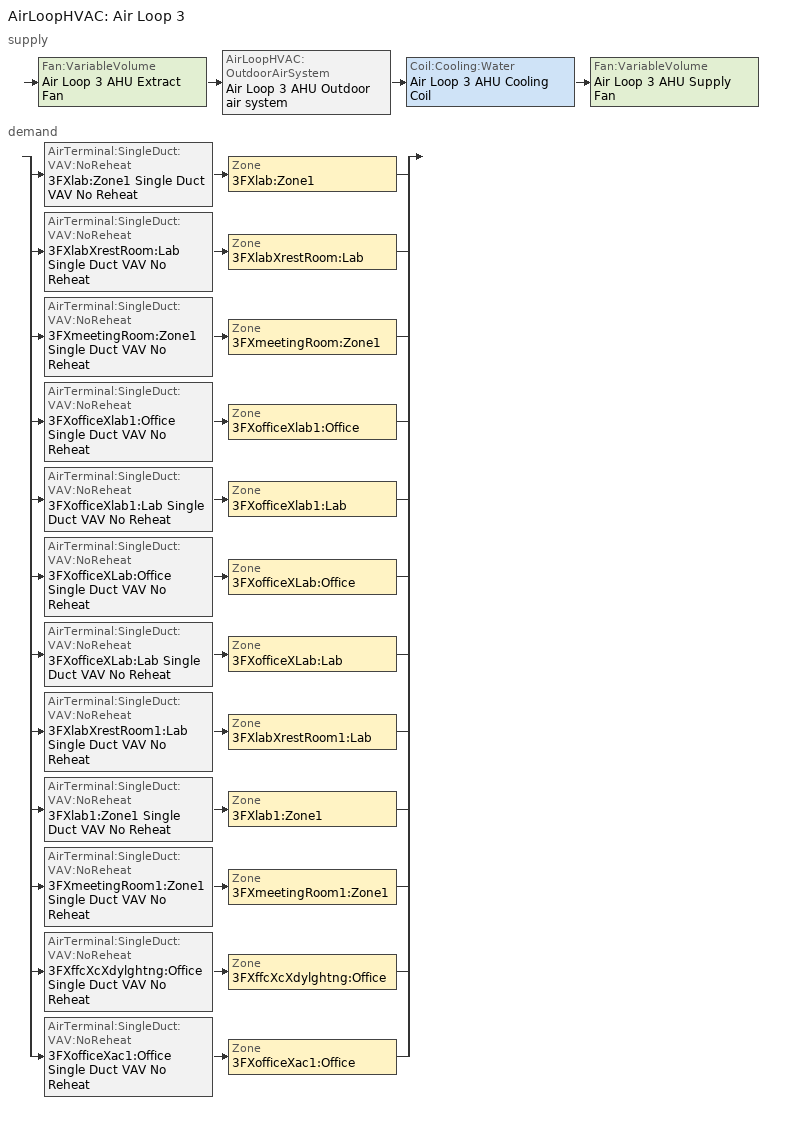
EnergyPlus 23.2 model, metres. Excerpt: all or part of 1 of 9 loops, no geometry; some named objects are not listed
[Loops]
AirLoopHVAC 'Air Loop 3'
 supply: Fan:VariableVolume 'Air Loop 3 AHU Extract Fan' > AirLoopHVAC:OutdoorAirSystem 'Air Loop 3 AHU Outdoor air system' > Coil:Cooling:Water 'Air Loop 3 AHU Cooling Coil' > Fan:VariableVolume 'Air Loop 3 AHU Supply Fan'
 demand: split
  | AirTerminal:SingleDuct:VAV:NoReheat '3FXlab:Zone1 Single Duct VAV No Reheat' > Zone '3FXlab:Zone1'
  | AirTerminal:SingleDuct:VAV:NoReheat '3FXlabXrestRoom:Lab Single Duct VAV No Reheat' > Zone '3FXlabXrestRoom:Lab'
  | AirTerminal:SingleDuct:VAV:NoReheat '3FXmeetingRoom:Zone1 Single Duct VAV No Reheat' > Zone '3FXmeetingRoom:Zone1'
  | AirTerminal:SingleDuct:VAV:NoReheat '3FXofficeXlab1:Office Single Duct VAV No Reheat' > Zone '3FXofficeXlab1:Office'
  | AirTerminal:SingleDuct:VAV:NoReheat '3FXofficeXlab1:Lab Single Duct VAV No Reheat' > Zone '3FXofficeXlab1:Lab'
  | AirTerminal:SingleDuct:VAV:NoReheat '3FXofficeXLab:Office Single Duct VAV No Reheat' > Zone '3FXofficeXLab:Office'
  | AirTerminal:SingleDuct:VAV:NoReheat '3FXofficeXLab:Lab Single Duct VAV No Reheat' > Zone '3FXofficeXLab:Lab'
  | AirTerminal:SingleDuct:VAV:NoReheat '3FXlabXrestRoom1:Lab Single Duct VAV No Reheat' > Zone '3FXlabXrestRoom1:Lab'
  | AirTerminal:SingleDuct:VAV:NoReheat '3FXlab1:Zone1 Single Duct VAV No Reheat' > Zone '3FXlab1:Zone1'
  | AirTerminal:SingleDuct:VAV:NoReheat '3FXmeetingRoom1:Zone1 Single Duct VAV No Reheat' > Zone '3FXmeetingRoom1:Zone1'
  | AirTerminal:SingleDuct:VAV:NoReheat '3FXffcXcXdylghtng:Office Single Duct VAV No Reheat' > Zone '3FXffcXcXdylghtng:Office'
  | AirTerminal:SingleDuct:VAV:NoReheat '3FXofficeXac1:Office Single Duct VAV No Reheat' > Zone '3FXofficeXac1:Office'
[Sizing:System]
Air Loop 3: Type of Load to Size On=VentilationRequirement; Design Outdoor Air Flow Rate {m3/s}=autosize; Central Heating Maximum System Air Flow Ratio=autosize; Preheat Design Temperature {C}=5; Preheat Design Humidity Ratio {kgWater/kgDryAir}=0.008; Precool Design Temperature {C}=11; Precool Design Humidity Ratio {kgWater/kgDryAir}=0.008; Central Cooling Design Supply Air Temperature {C}=18; Central Heating Design Supply Air Temperature {C}=18; Type of Zone Sum to Use=Noncoincident; 100% Outdoor Air in Cooling=No; 100% Outdoor Air in Heating=No; Central Cooling Design Supply Air Humidity Ratio {kgWater/kgDryAir}=0.008; Central Heating Design Supply Air Humidity Ratio {kgWater/kgDryAir}=0.008; Cooling Supply Air Flow Rate Method=Designday; Heating Supply Air Flow Rate Method=Designday; System Outdoor Air Method=ZoneSum; Zone Maximum Outdoor Air Fraction=1; Cooling Design Capacity Method=CoolingDesignCapacity; Cooling Design Capacity {W}=autosize; Heating Design Capacity Method=HeatingDesignCapacity; Heating Design Capacity {W}=autosize; Central Cooling Capacity Control Method=VAV
[AirLoopHVAC]
Air Loop 3: Design Supply Air Flow Rate {m3/s}=autosize
[Fan:VariableVolume] Availability Schedule=BPS LAB HVAC SCHEDULE; Fan Total Efficiency=0.99; Pressure Rise {Pa}=1500; Maximum Flow Rate {m3/s}=autosize; Fan Power Minimum Flow Rate Input Method=FixedFlowRate; Fan Power Minimum Flow Fraction=0.25; Fan Power Minimum Air Flow Rate {m3/s}=0; Motor Efficiency=0.9; Motor In Airstream Fraction=1; Fan Power Coefficient 1=0.0792803; Fan Power Coefficient 2=-0.12618; Fan Power Coefficient 3=1.81569; Fan Power Coefficient 4=-2.14488; Fan Power Coefficient 5=1.37799
Air Loop 3 AHU Extract Fan; Air Loop 3 AHU Supply Fan
[Controller:OutdoorAir]
Air Loop 3 AHU Outdoor Air Controller: Minimum Outdoor Air Flow Rate {m3/s}=0; Maximum Outdoor Air Flow Rate {m3/s}=autosize; Economizer Control Type=NoEconomizer; Economizer Control Action Type=ModulateFlow; Lockout Type=NoLockout; Minimum Limit Type=FixedMinimum; Minimum Outdoor Air Schedule=BPS LAB SCHEDULE; Mechanical Ventilation Controller=Air Loop 3 AHU Mechanical Ventilation Controller; High Humidity Control=No; High Humidity Outdoor Air Flow Ratio=1; Control High Indoor Humidity Based on Outdoor Humidity Ratio=Yes; Heat Recovery Bypass Control Type=BypassWhenWithinEconomizerLimits
[HeatExchanger:AirToAir:SensibleAndLatent]
Air Loop 3 AHU Heat Recovery Device: Availability Schedule=BPS LAB HVAC SCHEDULE; Nominal Supply Air Flow Rate {m3/s}=autosize; Sensible Effectiveness at 100% Heating Air Flow=0.7; Latent Effectiveness at 100% Heating Air Flow=0.7; Sensible Effectiveness at 75% Heating Air Flow=0.75; Latent Effectiveness at 75% Heating Air Flow=0.7; Sensible Effectiveness at 100% Cooling Air Flow=0.7; Latent Effectiveness at 100% Cooling Air Flow=0.7; Sensible Effectiveness at 75% Cooling Air Flow=0.75; Latent Effectiveness at 75% Cooling Air Flow=0.7; Nominal Electric Power {W}=0; Supply Air Outlet Temperature Control=No; Heat Exchanger Type=Rotary; Frost Control Type=None; Threshold Temperature {C}=1.7; Initial Defrost Time Fraction=0.167; Rate of Defrost Time Fraction Increase {1/K}=0.024; Economizer Lockout=Yes
[Controller:MechanicalVentilation]
Air Loop 3 AHU Mechanical Ventilation Controller: Availability Schedule=On 24/7; Demand Controlled Ventilation=Yes; System Outdoor Air Method=Standard62.1VentilationRateProcedure; Zone Maximum Outdoor Air Fraction=1; Zone or ZoneList 1=3FXlab:Zone1; Design Specification Outdoor Air Object Name 1=3FXlab:Zone1 Design Specification Outdoor Air Object; Design Specification Zone Air Distribution Object Name 1=3FXlab:Zone1 Design Specification Zone Air Distribution Object; Zone or ZoneList 2=3FXlabXrestRoom:Lab; Design Specification Outdoor Air Object Name 2=3FXlabXrestRoom:Lab Design Specification Outdoor Air Object; Design Specification Zone Air Distribution Object Name 2=3FXlabXrestRoom:Lab Design Specification Zone Air Distribution Object; Zone or ZoneList 3=3FXmeetingRoom:Zone1; Design Specification Outdoor Air Object Name 3=3FXmeetingRoom:Zone1 Design Specification Outdoor Air Object; Design Specification Zone Air Distribution Object Name 3=3FXmeetingRoom:Zone1 Design Specification Zone Air Distribution Object; Zone or ZoneList 4=3FXofficeXlab1:Office; Design Specification Outdoor Air Object Name 4=3FXofficeXlab1:Office Design Specification Outdoor Air Object; Design Specification Zone Air Distribution Object Name 4=3FXofficeXlab1:Office Design Specification Zone Air Distribution Object; Zone or ZoneList 5=3FXofficeXlab1:Lab; Design Specification Outdoor Air Object Name 5=3FXofficeXlab1:Lab Design Specification Outdoor Air Object; Design Specification Zone Air Distribution Object Name 5=3FXofficeXlab1:Lab Design Specification Zone Air Distribution Object; Zone or ZoneList 6=3FXofficeXLab:Office; Design Specification Outdoor Air Object Name 6=3FXofficeXLab:Office Design Specification Outdoor Air Object; Design Specification Zone Air Distribution Object Name 6=3FXofficeXLab:Office Design Specification Zone Air Distribution Object; Zone or ZoneList 7=3FXofficeXLab:Lab; Design Specification Outdoor Air Object Name 7=3FXofficeXLab:Lab Design Specification Outdoor Air Object; Design Specification Zone Air Distribution Object Name 7=3FXofficeXLab:Lab Design Specification Zone Air Distribution Object; Zone or ZoneList 8=3FXlabXrestRoom1:Lab; Design Specification Outdoor Air Object Name 8=3FXlabXrestRoom1:Lab Design Specification Outdoor Air Object; Design Specification Zone Air Distribution Object Name 8=3FXlabXrestRoom1:Lab Design Specification Zone Air Distribution Object; Zone or ZoneList 9=3FXlab1:Zone1; Design Specification Outdoor Air Object Name 9=3FXlab1:Zone1 Design Specification Outdoor Air Object; Design Specification Zone Air Distribution Object Name 9=3FXlab1:Zone1 Design Specification Zone Air Distribution Object; Zone or ZoneList 10=3FXmeetingRoom1:Zone1; Design Specification Outdoor Air Object Name 10=3FXmeetingRoom1:Zone1 Design Specification Outdoor Air Object; Design Specification Zone Air Distribution Object Name 10=3FXmeetingRoom1:Zone1 Design Specification Zone Air Distribution Object; Zone or ZoneList 11=3FXffcXcXdylghtng:Office; Design Specification Outdoor Air Object Name 11=3FXffcXcXdylghtng:Office Design Specification Outdoor Air Object; Design Specification Zone Air Distribution Object Name 11=3FXffcXcXdylghtng:Office Design Specification Zone Air Distribution Object; Zone or ZoneList 12=3FXofficeXac1:Office; Design Specification Outdoor Air Object Name 12=3FXofficeXac1:Office Design Specification Outdoor Air Object; Design Specification Zone Air Distribution Object Name 12=3FXofficeXac1:Office Design Specification Zone Air Distribution Object
[Coil:Cooling:Water]
Air Loop 3 AHU Cooling Coil: Availability Schedule=BPS LAB HVAC SCHEDULE; Design Water Flow Rate {m3/s}=autosize; Design Air Flow Rate {m3/s}=autosize; Design Inlet Water Temperature {C}=autosize; Design Inlet Air Temperature {C}=autosize; Design Outlet Air Temperature {C}=autosize; Design Inlet Air Humidity Ratio {kgWater/kgDryAir}=autosize; Design Outlet Air Humidity Ratio {kgWater/kgDryAir}=autosize; Type of Analysis=SimpleAnalysis; Heat Exchanger Configuration=CrossFlow
[ZoneControl:Thermostat] Control Type Schedule=Control type schedule: Always 4
Name | Zone or ZoneList | Control 1
3FXlab:Zone1 Thermostat | 3FXlab:Zone1 | 3FXlab:Zone1 Dual SP
3FXlabXrestRoom:Lab Thermostat | 3FXlabXrestRoom:Lab | 3FXlabXrestRoom:Lab Dual SP
3FXmeetingRoom:Zone1 Thermostat | 3FXmeetingRoom:Zone1 | 3FXmeetingRoom:Zone1 Dual SP
3FXofficeXlab1:Office Thermostat | 3FXofficeXlab1:Office | 3FXofficeXlab1:Office Dual SP
3FXofficeXlab1:Lab Thermostat | 3FXofficeXlab1:Lab | 3FXofficeXlab1:Lab Dual SP
3FXofficeXLab:Office Thermostat | 3FXofficeXLab:Office | 3FXofficeXLab:Office Dual SP
3FXofficeXLab:Lab Thermostat | 3FXofficeXLab:Lab | 3FXofficeXLab:Lab Dual SP
3FXlabXrestRoom1:Lab Thermostat | 3FXlabXrestRoom1:Lab | 3FXlabXrestRoom1:Lab Dual SP
3FXlab1:Zone1 Thermostat | 3FXlab1:Zone1 | 3FXlab1:Zone1 Dual SP
3FXmeetingRoom1:Zone1 Thermostat | 3FXmeetingRoom1:Zone1 | 3FXmeetingRoom1:Zone1 Dual SP
3FXffcXcXdylghtng:Office Thermostat | 3FXffcXcXdylghtng:Office | 3FXffcXcXdylghtng:Office Dual SP
3FXofficeXac1:Office Thermostat | 3FXofficeXac1:Office | 3FXofficeXac1:Office Dual SP
[ThermostatSetpoint:DualSetpoint] Heating Setpoint Temperature Schedule=Heating set point schedule; Cooling Setpoint Temperature Schedule=Cooling set point schedule
3FXlab:Zone1 Dual SP; 3FXlabXrestRoom:Lab Dual SP; 3FXmeetingRoom:Zone1 Dual SP; 3FXofficeXlab1:Office Dual SP; 3FXofficeXlab1:Lab Dual SP; 3FXofficeXLab:Office Dual SP; 3FXofficeXLab:Lab Dual SP; 3FXlabXrestRoom1:Lab Dual SP; 3FXlab1:Zone1 Dual SP; 3FXmeetingRoom1:Zone1 Dual SP; 3FXffcXcXdylghtng:Office Dual SP; 3FXofficeXac1:Office Dual SP
[Sizing:Zone] Zone Cooling Design Supply Air Temperature Input Method=SupplyAirTemperature; Zone Cooling Design Supply Air Temperature {C}=14; Zone Cooling Design Supply Air Temperature Difference {deltaC}=10; Zone Heating Design Supply Air Temperature Input Method=SupplyAirTemperature; Zone Heating Design Supply Air Temperature {C}=50; Zone Heating Design Supply Air Temperature Difference {deltaC}=10; Zone Cooling Design Supply Air Humidity Ratio {kgWater/kgDryAir}=0.009; Zone Heating Design Supply Air Humidity Ratio {kgWater/kgDryAir}=0.004; Zone Heating Sizing Factor=1.25; Zone Cooling Sizing Factor=1.15; Cooling Design Air Flow Method=DesignDay; Cooling Design Air Flow Rate {m3/s}=0; Cooling Minimum Air Flow per Zone Floor Area {m3/s-m2}=0.00076; Cooling Minimum Air Flow {m3/s}=0; Cooling Minimum Air Flow Fraction=0; Heating Design Air Flow Method=DesignDay; Heating Design Air Flow Rate {m3/s}=0; Heating Maximum Air Flow per Zone Floor Area {m3/s-m2}=0.00203; Heating Maximum Air Flow {m3/s}=0.14158; Heating Maximum Air Flow Fraction=0.3; Account for Dedicated Outdoor Air System=No; Dedicated Outdoor Air System Control Strategy=NeutralSupplyAir; Dedicated Outdoor Air Low Setpoint Temperature for Design {C}=autosize; Dedicated Outdoor Air High Setpoint Temperature for Design {C}=autosize; Zone Load Sizing Method=Sensible Load Only No Latent Load; Zone Latent Cooling Design Supply Air Humidity Ratio Input Method=HumidityRatioDifference; Zone Cooling Design Supply Air Humidity Ratio Difference {kgWater/kgDryAir}=0.005; Zone Latent Heating Design Supply Air Humidity Ratio Input Method=HumidityRatioDifference; Zone Humidification Design Supply Air Humidity Ratio Difference {kgWater/kgDryAir}=0.005
Name | Design Specification Outdoor Air Object | Design Specification Zone Air Distribution Object
3FXlab:Zone1 | 3FXlab:Zone1 Design Specification Outdoor Air Object | 3FXlab:Zone1 Design Specification Zone Air Distribution Object
3FXlabXrestRoom:Lab | 3FXlabXrestRoom:Lab Design Specification Outdoor Air Object | 3FXlabXrestRoom:Lab Design Specification Zone Air Distribution Object
3FXmeetingRoom:Zone1 | 3FXmeetingRoom:Zone1 Design Specification Outdoor Air Object | 3FXmeetingRoom:Zone1 Design Specification Zone Air Distribution Object
3FXofficeXlab1:Office | 3FXofficeXlab1:Office Design Specification Outdoor Air Object | 3FXofficeXlab1:Office Design Specification Zone Air Distribution Object
3FXofficeXlab1:Lab | 3FXofficeXlab1:Lab Design Specification Outdoor Air Object | 3FXofficeXlab1:Lab Design Specification Zone Air Distribution Object
3FXofficeXLab:Office | 3FXofficeXLab:Office Design Specification Outdoor Air Object | 3FXofficeXLab:Office Design Specification Zone Air Distribution Object
3FXofficeXLab:Lab | 3FXofficeXLab:Lab Design Specification Outdoor Air Object | 3FXofficeXLab:Lab Design Specification Zone Air Distribution Object
3FXlabXrestRoom1:Lab | 3FXlabXrestRoom1:Lab Design Specification Outdoor Air Object | 3FXlabXrestRoom1:Lab Design Specification Zone Air Distribution Object
3FXlab1:Zone1 | 3FXlab1:Zone1 Design Specification Outdoor Air Object | 3FXlab1:Zone1 Design Specification Zone Air Distribution Object
3FXmeetingRoom1:Zone1 | 3FXmeetingRoom1:Zone1 Design Specification Outdoor Air Object | 3FXmeetingRoom1:Zone1 Design Specification Zone Air Distribution Object
3FXffcXcXdylghtng:Office | 3FXffcXcXdylghtng:Office Design Specification Outdoor Air Object | 3FXffcXcXdylghtng:Office Design Specification Zone Air Distribution Object
3FXofficeXac1:Office | 3FXofficeXac1:Office Design Specification Outdoor Air Object | 3FXofficeXac1:Office Design Specification Zone Air Distribution Object
[DesignSpecification:OutdoorAir] Outdoor Air Method=Flow/Person; Outdoor Air Flow per Person {m3/s-person}=0.00944; Outdoor Air Flow per Zone Floor Area {m3/s-m2}=0; Outdoor Air Flow per Zone {m3/s}=0; Outdoor Air Flow Air Changes per Hour {1/hr}=0; Outdoor Air Schedule=On 24/7
3FXlab:Zone1 Design Specification Outdoor Air Object; 3FXlabXrestRoom:Lab Design Specification Outdoor Air Object; 3FXmeetingRoom:Zone1 Design Specification Outdoor Air Object; 3FXofficeXlab1:Office Design Specification Outdoor Air Object; 3FXofficeXlab1:Lab Design Specification Outdoor Air Object; 3FXofficeXLab:Office Design Specification Outdoor Air Object; 3FXofficeXLab:Lab Design Specification Outdoor Air Object; 3FXlabXrestRoom1:Lab Design Specification Outdoor Air Object; 3FXlab1:Zone1 Design Specification Outdoor Air Object; 3FXmeetingRoom1:Zone1 Design Specification Outdoor Air Object; 3FXffcXcXdylghtng:Office Design Specification Outdoor Air Object; 3FXofficeXac1:Office Design Specification Outdoor Air Object
[DesignSpecification:ZoneAirDistribution] Zone Air Distribution Effectiveness in Cooling Mode=1; Zone Air Distribution Effectiveness in Heating Mode=1; Zone Secondary Recirculation Fraction=0
3FXlab:Zone1 Design Specification Zone Air Distribution Object; 3FXlabXrestRoom:Lab Design Specification Zone Air Distribution Object; 3FXmeetingRoom:Zone1 Design Specification Zone Air Distribution Object; 3FXofficeXlab1:Office Design Specification Zone Air Distribution Object; 3FXofficeXlab1:Lab Design Specification Zone Air Distribution Object; 3FXofficeXLab:Office Design Specification Zone Air Distribution Object; 3FXofficeXLab:Lab Design Specification Zone Air Distribution Object; 3FXlabXrestRoom1:Lab Design Specification Zone Air Distribution Object; 3FXlab1:Zone1 Design Specification Zone Air Distribution Object; 3FXmeetingRoom1:Zone1 Design Specification Zone Air Distribution Object; 3FXffcXcXdylghtng:Office Design Specification Zone Air Distribution Object; 3FXofficeXac1:Office Design Specification Zone Air Distribution Object
[Zone equipment]
3FXlab:Zone1: 3FXlab:Zone1 Single Duct VAV No Reheat, 3FXlab:Zone1 Fan Coil Unit
3FXlabXrestRoom:Lab: 3FXlabXrestRoom:Lab Single Duct VAV No Reheat, 3FXlabXrestRoom:Lab Fan Coil Unit
3FXmeetingRoom:Zone1: 3FXmeetingRoom:Zone1 Single Duct VAV No Reheat, 3FXmeetingRoom:Zone1 Fan Coil Unit
3FXofficeXlab1:Office: 3FXofficeXlab1:Office Single Duct VAV No Reheat, 3FXofficeXlab1:Office Fan Coil Unit
3FXofficeXlab1:Lab: 3FXofficeXlab1:Lab Single Duct VAV No Reheat, 3FXofficeXlab1:Lab Fan Coil Unit
3FXofficeXLab:Office: 3FXofficeXLab:Office Single Duct VAV No Reheat, 3FXofficeXLab:Office Fan Coil Unit
3FXofficeXLab:Lab: 3FXofficeXLab:Lab Single Duct VAV No Reheat, 3FXofficeXLab:Lab Fan Coil Unit
3FXlabXrestRoom1:Lab: 3FXlabXrestRoom1:Lab Single Duct VAV No Reheat, 3FXlabXrestRoom1:Lab Fan Coil Unit
3FXlab1:Zone1: 3FXlab1:Zone1 Single Duct VAV No Reheat, 3FXlab1:Zone1 Fan Coil Unit
3FXmeetingRoom1:Zone1: 3FXmeetingRoom1:Zone1 Single Duct VAV No Reheat, 3FXmeetingRoom1:Zone1 Fan Coil Unit
3FXffcXcXdylghtng:Office: 3FXffcXcXdylghtng:Office Single Duct VAV No Reheat, 3FXffcXcXdylghtng:Office Fan Coil Unit
3FXofficeXac1:Office: 3FXofficeXac1:Office Single Duct VAV No Reheat, 3FXofficeXac1:Office Fan Coil Unit
[AirTerminal:SingleDuct:VAV:NoReheat] Availability Schedule=On 24/7; Maximum Air Flow Rate {m3/s}=autosize; Zone Minimum Air Flow Input Method=Constant; Constant Minimum Air Flow Fraction=0.3; Fixed Minimum Air Flow Rate {m3/s}=0.1; Minimum Air Flow Fraction Schedule=Min supply air flow fraction schedule: Always 0.3
3FXlab:Zone1 Single Duct VAV No Reheat; 3FXlabXrestRoom:Lab Single Duct VAV No Reheat; 3FXmeetingRoom:Zone1 Single Duct VAV No Reheat; 3FXofficeXlab1:Office Single Duct VAV No Reheat; 3FXofficeXlab1:Lab Single Duct VAV No Reheat; 3FXofficeXLab:Office Single Duct VAV No Reheat; 3FXofficeXLab:Lab Single Duct VAV No Reheat; 3FXlabXrestRoom1:Lab Single Duct VAV No Reheat; 3FXlab1:Zone1 Single Duct VAV No Reheat; 3FXmeetingRoom1:Zone1 Single Duct VAV No Reheat; 3FXffcXcXdylghtng:Office Single Duct VAV No Reheat; 3FXofficeXac1:Office Single Duct VAV No Reheat
[SetpointManager:Scheduled] Control Variable=Temperature
Name | Schedule | Setpoint Node or NodeList
CHW Loop Setpoint Manager | Chilled water flow set point temperature: Always 6 C | CHW Loop Setpoint Manager Node List
Condenser Loop Setpoint Manager | Condenser flow set point temperature: Always 29.0 C | Condenser Loop Setpoint Manager Node List
Condenser Loop Setpoint Manager 1 | Condenser flow set point temperature: Always 29.0 C | Condenser Loop Setpoint Manager 1 Node List
Condenser Loop Setpoint Manager 2 | Condenser flow set point temperature: Always 29.0 C | Condenser Loop Setpoint Manager 2 Node List
Condenser Loop Setpoint Manager 3 | Condenser flow set point temperature: Always 29.0 C | Condenser Loop Setpoint Manager 3 Node List
Air Loop Setpoint Manager | DOAS supply air temperature: Always 24.00 | Air Loop Setpoint Manager Node List
Air Loop 3 Setpoint Manager | DOAS supply air temperature: Always 24.00 | Air Loop 3 Setpoint Manager Node List
Air Loop 4 Setpoint Manager | DOAS supply air temperature: Always 24.00 | Air Loop 4 Setpoint Manager Node List
Air Loop 5 Setpoint Manager | DOAS supply air temperature: Always 24.00 | Air Loop 5 Setpoint Manager Node List
Air Loop 6 Setpoint Manager | DOAS supply air temperature: Always 24.00 | Air Loop 6 Setpoint Manager Node List
DHW Loop Setpoint Manager | Domestic hot water setpoint temperature: Always 55.00 | DHW Loop Setpoint Manager Node List
[SetpointManager:MixedAir] Control Variable=Temperature
Name | Setpoint Node or NodeList
Air Loop 3 AHU Outdoor air system Mixed Air Manager | Air Loop 3 AHU Mixed Air Outlet
Air Loop 3 AHU Cooling Coil Mixed Air Manager | Air Loop 3 AHU Cooling Coil Air Outlet Node
[Controller:WaterCoil]
Air Loop 3 AHU Cooling Coil Controller: Control Variable=Temperature; Action=Reverse; Actuator Variable=Flow; Controller Convergence Tolerance {deltaC}=autosize; Maximum Actuated Flow {m3/s}=autosize; Minimum Actuated Flow {m3/s}=0
[Schedule:Compact]
On 24/7: Through: 12/31, For: AllDays, Until: 24:00, 1
Chilled water flow set point temperature: Always 6 C: Through: 12/31, For: AllDays, Until: 24:00, 6
Condenser flow set point temperature: Always 29.0 C: Through: 12/31, For: AllDays, Until: 24:00, 29
Heating set point schedule: Through: 12/31, For: AllDays, Until: 24:00, 20
Cooling set point schedule; DOAS supply air temperature: Always 24.00: Through: 12/31, For: AllDays, Until: 24:00, 24
Control type schedule: Always 4: Through: 12/31, For: AllDays, Until: 24:00, 4
Domestic hot water setpoint temperature: Always 55.00: Through: 12/31, For: AllDays, Until: 24:00, 55
Min supply air flow fraction schedule: Always 0.3: Through: 12/31, For: AllDays, Until: 24:00, 0.3
BPS LAB SCHEDULE: Through: 31 Dec, For: Weekdays SummerDesignDay, Until: 8:00, 0, Until: 9:00, 0.5, Until: 12:00, 0.95, Until: 13:00, 0.5, Until: 18:00, 0.95, Until: 19:00, 0.5, Until: 20:00, 0, Until: 24:00, 0, For: Weekends, Until: 24:00, 0, For: Holidays, Until: 24:00, 0, For: WinterDesignDay AllOtherDays, Until: 24:00, 0
BPS LAB HVAC SCHEDULE: Through: 31 Dec, For: Weekdays SummerDesignDay, Until: 7:00, 0, Until: 8:00, 1, Until: 19:00, 1, Until: 20:00, 0, Until: 24:00, 0, For: Weekends, Until: 24:00, 0, For: Holidays, Until: 24:00, 0, For: WinterDesignDay AllOtherDays, Until: 24:00, 0
